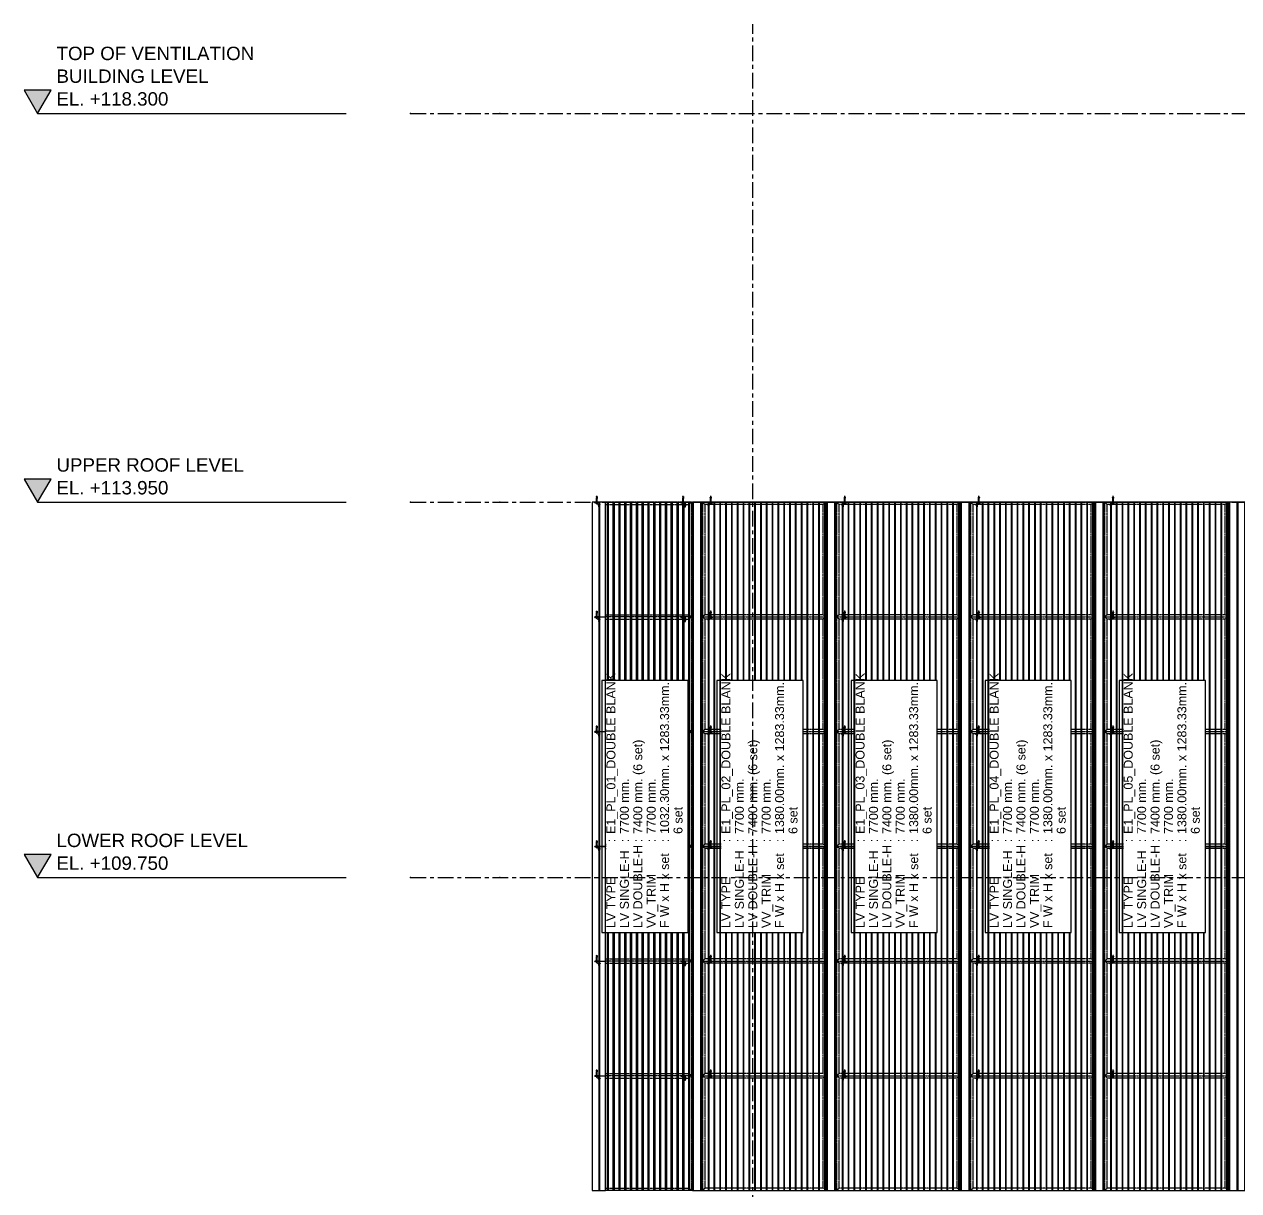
# Model space of a CAD drawing. Header units: millimetres. Extents: x -187664 to 435448, y -313239 to 299894.
# Drawn here: x 297042 to 310626, y 173750 to 186800 of the extents above; entities that cross this region are included whole.
import ezdxf
from ezdxf.enums import TextEntityAlignment as Align

# ---------------------------------------------------------------- set-up
doc = ezdxf.new("R2010")
doc.units = ezdxf.units.MM
doc.set_wipeout_variables(frame=1)
for name, pattern in [('CENTER', [2, 1.25, -0.25, 0.25, -0.25]), ('TA_GL_000.70000', [1.925, 0.7, -0.175, 0.175, -0.175, 0.7]), ('TA_HL_001.00000', [6.5, 3.55, -2.95])]:
    doc.linetypes.add(name, pattern=pattern)
for name, color, linetype in [('000 - 0_SYM_DWG_GRID-BUBBLE_MAIN_COLOR_6', 7, 'Continuous'), ('000 - 0_SYM_DWG_GRIDLINE_MAIN_COLOR_251', 7, 'Continuous'), ('000 - 0_SYM_DWG_LEVEL_MAIN_COLOR_2', 7, 'Continuous'), ('000 - 0_SYM_DWG_LEVEL_TEXT', 7, 'Continuous'), ('000 - 0_SYM_DWG_SLOPE-SYM_TEXT_COLOR_3', 7, 'Continuous'), ('000 - ESTIMATE_ASPG_MAIN_COLOR_6', 7, 'Continuous'), ('000 - ESTIMATE_ASPG_TEXT_COLOR_1', 7, 'Continuous'), ('000 - ESTIMATE_ASPG_WIPEOUT_', 7, 'Continuous'), ('000 - GRID', 7, 'CENTER'), ('000 - STRUCTURE_STEEL_ACCESORIES_MAIN_COLOR_2', 7, 'Continuous'), ('000 - STRUCTURE_STEEL_ACCESORIES_WIPEOUT_', 7, 'Continuous'), ('010 - ASPG_ACCESSORIES_HATCH_', 7, 'Continuous'), ('010 - ASPG_ACCESSORIES_SUB_COLOR_2', 7, 'Continuous'), ('010 - ASPG_ACCESSORIES_SYMBOL_', 7, 'Continuous'), ('010 - ASPG_EXTR_MAIN_COLOR_2', 7, 'Continuous'), ('010 - ASPG_EXTR_WIPEOUT_', 7, 'Continuous'), ('010 - ASPG_FASTERN_HIDDEN_', 7, 'Continuous'), ('010 - ASPG_FASTERN_MAIN_COLOR_1', 7, 'Continuous'), ('010 - ASPG_FASTERN_SUB_COLOR_2', 7, 'Continuous'), ('010 - ASPG_FRAMING_MAIN_COLOR_1', 7, 'Continuous'), ('010 - ASPG_FRAMING_SUB_COLOR_1', 7, 'Continuous'), ('010 - ASPG_FRAMING_SUB_COLOR_2', 7, 'Continuous'), ('010 - ASPG_FRAMING_WIPEOUT_', 7, 'Continuous')]:
    doc.layers.add(name, color=color, linetype=linetype)
doc.styles.add('_Arial', font='arial.ttf')
doc.styles.add('ARIAL', font='arial.ttf')
doc.styles.add('Arial_1', font='arial.ttf', dxfattribs={"height": 250})
doc.styles.add('TA', font='', dxfattribs={"height": 4.5})
doc.styles.get('TA').set_extended_font_data('Cordia New')

# ---------------------------------------------------------------- blocks, each defined once
blk = doc.blocks.new('*U4934')
at = {"color": 7}
blk.add_wipeout([(50, 0), (1092, 0), (1092, 7700), (50, 7700)], dxfattribs=at).dxf.layer = '010 - ASPG_EXTR_WIPEOUT_'
at = {"layer": '010 - ASPG_EXTR_MAIN_COLOR_2', "color": 7}
for points in [[(147, 0), (157, 0), (157, 7700), (147, 7700)], [(212, 0), (222, 0), (222, 7700), (212, 7700)], [(277, 0), (287, 0), (287, 7700), (277, 7700)], [(342, 0), (352, 0), (352, 7700), (342, 7700)], [(407, 0), (417, 0), (417, 7700), (407, 7700)], [(472, 0), (482, 0), (482, 7700), (472, 7700)], [(537, 0), (547, 0), (547, 7700), (537, 7700)], [(602, 0), (612, 0), (612, 7700), (602, 7700)], [(667, 0), (677, 0), (677, 7700), (667, 7700)], [(732, 0), (742, 0), (742, 7700), (732, 7700)], [(797, 0), (807, 0), (807, 7700), (797, 7700)], [(862, 0), (872, 0), (872, 7700), (862, 7700)], [(927, 0), (937, 0), (937, 7700), (927, 7700)], [(992, 0), (1002, 0), (1002, 7700), (992, 7700)], [(1057, 0), (1067, 0), (1067, 7700), (1057, 7700)]]:
    blk.add_lwpolyline(points, close=True, dxfattribs=at)
at = {"layer": '010 - ASPG_FRAMING_SUB_COLOR_2', "color": 7}
blk.add_lwpolyline([(50, 0), (1092, 0), (1092, 7700), (50, 7700)], close=True, dxfattribs=at)
at = {"color": 7}
blk.add_wipeout([(-50, 0), (50, 0), (50, 7700), (-50, 7700)], dxfattribs=at).dxf.layer = '010 - ASPG_EXTR_WIPEOUT_'
at = {"layer": '010 - ASPG_EXTR_MAIN_COLOR_2', "color": 7}
blk.add_lwpolyline([(82, 0), (92, 0), (92, 7700), (82, 7700)], close=True, dxfattribs=at)
at = {"layer": '010 - ASPG_FRAMING_MAIN_COLOR_1', "color": 7}
for points in [[(-50, 0), (-40, 0), (-40, 7700), (-50, 7700)], [(40, 0), (50, 0), (50, 7700), (40, 7700)]]:
    blk.add_lwpolyline(points, close=True, dxfattribs=at)
at = {"layer": '010 - ASPG_FRAMING_SUB_COLOR_2', "color": 7}
blk.add_lwpolyline([(-50, 0), (50, 0), (50, 7700), (-50, 7700)], close=True, dxfattribs=at)
blk = doc.blocks.new('*U4933')
at = {"color": 7}
blk.add_wipeout([(50, 0), (1450, 0), (1450, 7700), (50, 7700)], dxfattribs=at).dxf.layer = '010 - ASPG_EXTR_WIPEOUT_'
at = {"layer": '010 - ASPG_EXTR_MAIN_COLOR_2', "color": 7}
for points in [[(125, 0), (135, 0), (135, 7700), (125, 7700)], [(190, 0), (200, 0), (200, 7700), (190, 7700)], [(255, 0), (265, 0), (265, 7700), (255, 7700)], [(320, 0), (330, 0), (330, 7700), (320, 7700)], [(385, 0), (395, 0), (395, 7700), (385, 7700)], [(450, 0), (460, 0), (460, 7700), (450, 7700)], [(515, 0), (525, 0), (525, 7700), (515, 7700)], [(580, 0), (590, 0), (590, 7700), (580, 7700)], [(645, 0), (655, 0), (655, 7700), (645, 7700)], [(710, 0), (720, 0), (720, 7700), (710, 7700)], [(775, 0), (785, 0), (785, 7700), (775, 7700)], [(840, 0), (850, 0), (850, 7700), (840, 7700)], [(905, 0), (915, 0), (915, 7700), (905, 7700)], [(970, 0), (980, 0), (980, 7700), (970, 7700)], [(1035, 0), (1045, 0), (1045, 7700), (1035, 7700)], [(1100, 0), (1110, 0), (1110, 7700), (1100, 7700)], [(1165, 0), (1175, 0), (1175, 7700), (1165, 7700)], [(1230, 0), (1240, 0), (1240, 7700), (1230, 7700)], [(1295, 0), (1305, 0), (1305, 7700), (1295, 7700)], [(1360, 0), (1370, 0), (1370, 7700), (1360, 7700)]]:
    blk.add_lwpolyline(points, close=True, dxfattribs=at)
at = {"layer": '010 - ASPG_FRAMING_SUB_COLOR_2', "color": 7}
blk.add_lwpolyline([(50, 0), (1450, 0), (1450, 7700), (50, 7700)], close=True, dxfattribs=at)
at = {"color": 7}
for points in [[(-50, 0), (50, 0), (50, 7700), (-50, 7700)], [(1450, 0), (1550, 0), (1550, 7700), (1450, 7700)]]:
    blk.add_wipeout(points, dxfattribs=at).dxf.layer = '010 - ASPG_EXTR_WIPEOUT_'
at = {"layer": '010 - ASPG_EXTR_MAIN_COLOR_2', "color": 7}
blk.add_lwpolyline([(1425, 0), (1435, 0), (1435, 7700), (1425, 7700)], close=True, dxfattribs=at)
at = {"layer": '010 - ASPG_FRAMING_MAIN_COLOR_1', "color": 7}
for points in [[(-50, 0), (-40, 0), (-40, 7700), (-50, 7700)], [(40, 0), (50, 0), (50, 7700), (40, 7700)], [(1450, 0), (1460, 0), (1460, 7700), (1450, 7700)], [(1540, 0), (1550, 0), (1550, 7700), (1540, 7700)]]:
    blk.add_lwpolyline(points, close=True, dxfattribs=at)
at = {"layer": '010 - ASPG_FRAMING_SUB_COLOR_2', "color": 7}
for points in [[(-50, 0), (50, 0), (50, 7700), (-50, 7700)], [(1450, 0), (1550, 0), (1550, 7700), (1450, 7700)]]:
    blk.add_lwpolyline(points, close=True, dxfattribs=at)
blk = doc.blocks.new('*U5735')
at = {"layer": '010 - ASPG_ACCESSORIES_SUB_COLOR_2', "color": 7}
for p, q in [((-2, -2), (-2, 0)), ((2, -1), (2, 0)), ((-3, -2), (3, -1)), ((-3, -2), (-2, -2)), ((-3, -2), (-2, -2)), ((-3, -4), (-2, -3)), ((-3, -4), (3, -3)), ((-3, -4), (-2, -4)), ((-3, -6), (-2, -5)), ((-3, -6), (-2, -6)), ((-3, -6), (3, -5)), ((-3, -6), (-2, -5)), ((-3, -6), (-2, -6)), ((-3, -6), (3, -5)), ((-3, -7), (-2, -8)), ((-3, -7), (-2, -7)), ((-3, -7), (3, -7)), ((-3, -9), (-2, -9)), ((-3, -9), (-2, -9)), ((-3, -9), (-2, -9)), ((-3, -11), (-2, -11)), ((-3, -11), (-2, -11)), ((-3, -11), (-2, -11)), ((-2, -2), (2, -1)), ((-2, -3), (-2, -2)), ((-2, -2), (2, -2)), ((-2, -3), (2, -3)), ((-2, -5), (-2, -4)), ((-2, -4), (2, -4)), ((-2, -5), (2, -5)), ((-2, -6), (2, -5)), ((-2, -5), (2, -5)), ((-2, -6), (2, -5)), ((-2, -7), (-2, -6)), ((-2, -7), (-2, -6)), ((-2, -7), (2, -6)), ((-2, -8), (2, -7)), ((-2, -9), (-2, -8)), ((-2, -9), (-1, -9)), ((-2, -9), (-2, -9)), ((-2, -11), (-2, -9)), ((-2, -11), (-2, -11)), ((-2, -11), (-2, -11)), ((-2, -12), (-2, -11)), ((-2, -12), (-2, -16)), ((0, -17), (-2, -16)), ((0, -8), (2, -8)), ((0, -17), (2, -16)), ((1, -9), (2, -9)), ((1, -9), (3, -9)), ((1, -11), (3, -10)), ((1, -10), (2, -10)), ((1, -11), (2, -11)), ((3, -1), (2, -1)), ((3, -1), (2, -2)), ((2, -3), (2, -2)), ((3, -3), (2, -3)), ((3, -3), (2, -4)), ((2, -5), (2, -4)), ((3, -5), (2, -5)), ((2, -6), (2, -5)), ((3, -5), (2, -5)), ((2, -6), (2, -5)), ((3, -5), (2, -5)), ((3, -5), (2, -5)), ((3, -7), (2, -6)), ((3, -7), (2, -7)), ((2, -8), (2, -7)), ((3, -9), (2, -8)), ((3, -9), (2, -9)), ((2, -10), (2, -9)), ((3, -10), (2, -10)), ((3, -10), (2, -11)), ((2, -11), (2, -16))]:
    blk.add_line(p, q, dxfattribs=at)
blk.add_lwpolyline([(0, -17), (1, -11), (1, -9, 0.417657), (0, -8, 0.070993), (-2, -9), (-2, -12)], format="xyb", dxfattribs=at)
at = {"layer": '010 - ASPG_ACCESSORIES_SYMBOL_', "color": 7, "linetype": 'CENTER'}
blk.add_line((0, 6), (0, -18), dxfattribs=at)
at = {"layer": '010 - ASPG_FASTERN_MAIN_COLOR_1', "color": 7}
for p, q in [((-6, 1), (-6, 0)), ((6, 0), (-6, 0)), ((5, 1), (-5, 1)), ((-5, 1), (-4, 1)), ((-4, 5), (-4, 1)), ((4, 1), (-4, 1)), ((3, 5), (-3, 5)), ((-3, 1), (-2, 1)), ((-2, 5), (-2, 1)), ((2, 5), (2, 1)), ((2, 1), (2, 1)), ((4, 5), (4, 1)), ((5, 1), (4, 1)), ((6, 1), (6, 0))]:
    blk.add_line(p, q, dxfattribs=at)
for centre, radius, start, end in [((-5, 1), 0.3, 90, 180), ((-3, 4), 1.56, 48.0171, 131.9829), ((0, 0), 5.63, 68.2799, 111.7201), ((3, 4), 1.56, 48.0171, 131.9829), ((5, 1), 0.3, 0, 90)]:
    blk.add_arc(centre, radius, start, end, dxfattribs=at)
blk = doc.blocks.new('000_ASPG_TYP_FILES_EXPANSION_BOLT_1')
at = {"layer": '010 - ASPG_FASTERN_HIDDEN_', "color": 7, "linetype": 'CENTER'}
blk.add_line((-15, 0), (75, 0), dxfattribs=at)
at = {"layer": '010 - ASPG_FASTERN_MAIN_COLOR_1', "color": 7}
for p, q in [((-8, 7), (-7, 8)), ((-8, 7), (-8, -7)), ((-7, 8), (-2, 8)), ((-7, 4), (-2, 4)), ((-2, 7), (-2, 8)), ((-2, 7), (-2, -7)), ((-7, -8), (-8, -7)), ((-7, -4), (-2, -4)), ((-7, -8), (-2, -8)), ((-2, -8), (-2, -7))]:
    blk.add_line(p, q, dxfattribs=at)
blk.add_lwpolyline([(-2, -8), (0, -8), (0, 8), (-2, 8)], close=True, dxfattribs=at)
for centre, radius, start, end in [((-5, 6), 3.33, 143.8846, 216.1154), ((4, 0), 12.4, 161.4826, 198.5174), ((-5, 6), 3.33, 323.8846, 36.1154), ((-14, 0), 12.4, 341.4826, 18.5174), ((-5, -6), 3.33, 143.8846, 216.1154), ((-5, -6), 3.33, 323.8846, 36.1154)]:
    blk.add_arc(centre, radius, start, end, dxfattribs=at)
at = {"layer": '010 - ASPG_FASTERN_SUB_COLOR_2', "color": 7}
for p, q in [((-13, 2), (-12, 3)), ((-13, -2), (-13, 2)), ((-11, 4), (-12, -4)), ((-11, 4), (-12, 3)), ((-12, 3), (-12, -3)), ((-12, 3), (-12, 3)), ((-10, 3), (-11, 4)), ((-10, 3), (-11, -3)), ((-10, 4), (-10, -4)), ((-9, 3), (-10, 4)), ((-10, 4), (-10, 3)), ((-8, 4), (-9, -4)), ((-8, 4), (-9, 3)), ((-9, 3), (-9, -3)), ((1, 4), (0, -4)), ((1, 4), (0, 3)), ((2, 4), (1, -4)), ((2, 4), (1, 3)), ((1, 3), (1, 4)), ((1, 3), (1, -3)), ((3, 3), (2, 4)), ((3, 3), (2, -3)), ((3, 4), (3, -4)), ((3, 4), (3, 3)), ((4, 3), (3, 4)), ((5, 4), (4, -4)), ((5, 4), (4, 3)), ((4, 3), (4, -3)), ((6, 4), (5, 3)), ((5, 3), (5, 4)), ((5, 3), (5, -3)), ((6, 4), (6, -4)), ((7, 3), (6, 4)), ((7, 3), (6, -3)), ((8, 4), (7, -4)), ((8, 4), (7, 3)), ((9, 4), (8, -4)), ((9, 4), (8, 3)), ((8, 3), (8, 4)), ((8, 3), (8, -3)), ((10, 3), (9, 4)), ((10, 3), (9, -3)), ((11, 3), (10, 4)), ((10, 4), (10, -4)), ((10, 4), (10, 3)), ((11, 3), (10, -3)), ((12, 4), (11, -4)), ((12, 4), (11, 3)), ((13, 4), (12, -4)), ((13, 4), (12, 3)), ((12, 3), (12, 4)), ((12, 3), (12, -3)), ((13, 4), (48, 4)), ((48, 3), (48, 4)), ((51, 3), (48, 3)), ((51, 4), (60, 5)), ((51, 2), (51, 4)), ((51, 2), (52, 2)), ((51, -4), (51, 1)), ((51, 1), (51, 1)), ((52, 1), (52, 0)), ((52, 0), (52, -1)), ((55, -1), (56, 1)), ((55, 0), (55, 1)), ((56, 2), (58, 2)), ((57, 1), (57, 1)), ((58, 1), (58, 0)), ((58, 0), (58, -1)), ((60, 5), (60, -1)), ((68, 4), (60, 3)), ((68, -4), (68, 4)), ((-13, -2), (-12, -3)), ((-11, -3), (-12, -4)), ((-12, -4), (-12, -3)), ((-10, -4), (-11, -3)), ((-9, -3), (-10, -4)), ((-8, -3), (-9, -4)), ((-9, -4), (-9, -3)), ((1, -3), (0, -4)), ((2, -3), (1, -4)), ((1, -4), (1, -3)), ((3, -4), (2, -3)), ((4, -3), (3, -4)), ((5, -3), (4, -4)), ((4, -4), (4, -3)), ((6, -4), (5, -3)), ((7, -4), (6, -3)), ((6, -3), (6, -4)), ((8, -3), (7, -4)), ((9, -3), (8, -4)), ((8, -4), (8, -3)), ((10, -4), (9, -3)), ((11, -4), (10, -3)), ((10, -3), (10, -4)), ((12, -3), (11, -4)), ((12, -4), (12, -3)), ((13, -4), (48, -4)), ((48, -4), (48, -3)), ((48, -3), (51, -3)), ((60, -5), (51, -4)), ((53, -2), (54, -2)), ((54, -1), (54, -1)), ((59, -1), (60, -1)), ((59, -2), (60, -2)), ((60, -2), (60, -5)), ((60, -3), (68, -4))]:
    blk.add_line(p, q, dxfattribs=at)
for centre, start, end in [((51, 0), 0, 121.9394), ((52, 1), 0, 90), ((56, 1), 90, 161.5651), ((57, 0), 90, 159.1163), ((57, 0), 3.0186, 90), ((58, 1), 0, 90), ((54, 0), 180, 270), ((53, -1), 180, 270), ((54, 0), 270, 341.5651), ((54, -1), 270, 339.1163), ((59, 0), 180, 267.8255), ((59, -1), 183.0186, 270)]:
    blk.add_arc(centre, 1, start, end, dxfattribs=at)
blk = doc.blocks.new('*U5745')
at = {"color": 7}
blk.add_wipeout([(-50, 5), (-5, 5), (-5, 50), (0, 50), (0, 0), (-50, 0)], dxfattribs=at).dxf.layer = '000 - STRUCTURE_STEEL_ACCESORIES_WIPEOUT_'
at = {"layer": '010 - ASPG_ACCESSORIES_HATCH_'}
h = blk.add_hatch(dxfattribs=at)
h.set_pattern_fill('ANSI32', scale=0.03)
h.set_pattern_definition([(45, (-2702421.3236, -137477.4248), (-2.0205576272, 2.0205576272), []), (45, (-2702419.9766, -137477.4248), (-2.0205576272, 2.0205576272), [])])
h.paths.add_polyline_path([(-50, 5), (-5, 5), (-5, 50), (0, 50), (0, 0), (-50, 0)])
at = {"layer": '000 - STRUCTURE_STEEL_ACCESORIES_MAIN_COLOR_2', "color": 7}
blk.add_lwpolyline([(-50, 5), (-5, 5), (-5, 50), (0, 50), (0, 0), (-50, 0)], close=True, dxfattribs=at)
at = {"color": 7}
for name, p, rotation in [('000_ASPG_TYP_FILES_EXPANSION_BOLT_1', (-25, 5), 270), ('*U5735', (-5, 28), 90.00000000000001)]:
    blk.add_blockref(name, p, dxfattribs=dict(at, rotation=rotation))
blk = doc.blocks.new('*U5830')
at = {"layer": '010 - ASPG_FRAMING_SUB_COLOR_1', "color": 7, "linetype": 'ByBlock'}
for points in [[(0, 0), (0, 1380), (25, 1350), (25, 30), (0, 0)], [(1283, 1380), (0, 1380), (25, 1350), (1258, 1350)], [(1283, 0), (1283, 1380), (1258, 1350), (1258, 30), (1283, 0)], [(25, 30), (1258, 30), (1283, 0), (0, 0), (25, 30)]]:
    blk.add_lwpolyline(points, close=True, dxfattribs=at)
at = {"color": 7, "xscale": -1, "rotation": 90}
blk.add_blockref('*U5745', (1283, 69), dxfattribs=at)
blk = doc.blocks.new('*U5832')
at = {"layer": '010 - ASPG_FRAMING_SUB_COLOR_1', "color": 7, "linetype": 'ByBlock'}
for points in [[(0, 0), (0, 1032), (25, 1002), (25, 30), (0, 0)], [(1283, 1032), (0, 1032), (25, 1002), (1258, 1002)], [(1283, 0), (1283, 1032), (1258, 1002), (1258, 30), (1283, 0)], [(25, 30), (1258, 30), (1283, 0), (0, 0), (25, 30)]]:
    blk.add_lwpolyline(points, close=True, dxfattribs=at)
at = {"color": 7, "xscale": -1, "rotation": 90}
blk.add_blockref('*U5745', (1283, 69), dxfattribs=at)
blk = doc.blocks.new('*U5826')
at = {"color": 7}
blk.add_wipeout([(0, 0), (1283, 0), (1283, 67), (0, 67)], dxfattribs=at).dxf.layer = '010 - ASPG_FRAMING_WIPEOUT_'
blk.add_wipeout([(7700, 68), (7700, 147), (0, 147), (0, 68)], dxfattribs=at).dxf.layer = '010 - ASPG_EXTR_WIPEOUT_'
at = {"layer": '010 - ASPG_EXTR_MAIN_COLOR_2', "color": 7}
blk.add_lwpolyline([(7700, 70), (7700, 147), (0, 147), (0, 70)], close=True, dxfattribs=at)
at = {"layer": '010 - ASPG_FRAMING_SUB_COLOR_2', "color": 7}
blk.add_lwpolyline([(0, 0), (1283, 0), (1283, 67), (0, 67)], close=True, dxfattribs=at)
at = {"color": 7, "xscale": -1, "rotation": 90}
blk.add_blockref('*U5745', (1283, 69), dxfattribs=at)
blk = doc.blocks.new('*U5827')
at = {"color": 7}
blk.add_wipeout([(0, 0), (1283, 0), (1283, 67), (0, 67)], dxfattribs=at).dxf.layer = '010 - ASPG_FRAMING_WIPEOUT_'
at = {"layer": '010 - ASPG_FRAMING_SUB_COLOR_2', "color": 7}
blk.add_lwpolyline([(0, 0), (1283, 0), (1283, 67), (0, 67)], close=True, dxfattribs=at)
at = {"color": 7, "xscale": -1, "rotation": 90}
blk.add_blockref('*U5745', (1283, 69), dxfattribs=at)
blk = doc.blocks.new('A$Cd3cf6656')
at = {"color": 7}
blk.add_wipeout([(-965, -457), (1856, -457), (1856, 457), (-965, 457)], dxfattribs=at).dxf.layer = '000 - ESTIMATE_ASPG_WIPEOUT_'
at = {"layer": '000 - ESTIMATE_ASPG_MAIN_COLOR_6', "color": 7}
blk.add_lwpolyline([(-965, -457), (1856, -457), (1856, 507), (-965, 507)], close=True, dxfattribs=at)
at = {"layer": '000 - ESTIMATE_ASPG_TEXT_COLOR_1', "color": 7, "style": '_Arial'}
for s, p in [('LV TYPE', (-915, 356)), (':', (45, 356)), ('LV SINGLE-H', (-915, 206)), (':', (45, 206)), ('LV DOUBLE-H', (-915, 56)), ('VV_TRIM', (-915, -94)), (':', (45, 56)), (':', (45, -94)), ('F W x H x set', (-915, -244)), (':', (45, -244))]:
    blk.add_text(s, height=100, dxfattribs=at).set_placement(p)
for tag, p in [('LV_TYPE_VAL', (138, 356)), ('LV_SIN-H_VAL', (138, 206)), ('LV_DOU-H_VAL', (138, 56)), ('V-TRIM_VAL', (138, -94)), ('FRAME_VAL', (138, -244)), ('FRAME_SET', (138, -394))]:
    blk.add_attdef(tag, p, '', height=100, dxfattribs=at)
blk = doc.blocks.new('*U4660')
at = {"layer": '000 - 0_SYM_DWG_LEVEL_MAIN_COLOR_2'}
blk.add_hatch(color=7, dxfattribs=at).paths.add_polyline_path([(-80.41, 5.18), (-83.4, 0), (-86.39, 5.18)])
at = {"color": 7}
blk.add_point((0, 0), dxfattribs=at)
at = {"layer": '000 - 0_SYM_DWG_GRIDLINE_MAIN_COLOR_251', "color": 7}
blk.add_lwpolyline([(-83.4, 0), (-23.4, 0), (-18.9, 0), (-14.4, 0)], dxfattribs=at)
at = {"layer": '000 - 0_SYM_DWG_LEVEL_MAIN_COLOR_2', "color": 7, "lineweight": 25}
for p, q in [((-80.41, 5.18), (-86.39, 5.18)), ((-86.39, 5.18), (-83.4, 0)), ((-83.4, 0), (-80.41, 5.18))]:
    blk.add_line(p, q, dxfattribs=at)
at = {"layer": '000 - 0_SYM_DWG_LEVEL_TEXT', "color": 7, "style": 'Arial_1'}
for tag, p in [('LV_NAME_1', (-79.18, 11.92)), ('LV_NAME_2', (-79.19, 6.83)), ('LV_NAME_3', (-79.2, 1.74))]:
    blk.add_attdef(tag, p, '', height=3, dxfattribs=at)
blk = doc.blocks.new('*U4936')
at = {"layer": '000 - 0_SYM_DWG_GRID-BUBBLE_MAIN_COLOR_6', "color": 7}
blk.add_line((35, 0), (30, 0), dxfattribs=at)
blk.add_circle((40, 0), 5, dxfattribs=at)
at = {"layer": '000 - 0_SYM_DWG_GRIDLINE_MAIN_COLOR_251', "color": 7, "linetype": 'ByBlock', "ltscale": 5}
blk.add_line((20, 0), (-355.74, 0), dxfattribs=at)
at = {"layer": '000 - 0_SYM_DWG_GRIDLINE_MAIN_COLOR_251', "color": 7}
for p in [(-335.74, 0), (0, 0)]:
    blk.add_point(p, dxfattribs=at)
at = {"color": 7, "style": 'TA', "flags": 1}
blk.add_attdef('LOCATION', (6, -6), '', height=4.5, rotation=270, dxfattribs=at)
at = {"layer": '000 - 0_SYM_DWG_SLOPE-SYM_TEXT_COLOR_3', "color": 7, "style": 'ARIAL'}
blk.add_attdef('GRID-HEAD', text='', height=4, rotation=90, dxfattribs=at).set_placement((40, 0), align=Align.MIDDLE_CENTER)
blk = doc.blocks.new('*U4935')
at = {"layer": '000 - 0_SYM_DWG_GRIDLINE_MAIN_COLOR_251', "color": 7, "linetype": 'ByBlock', "ltscale": 5}
blk.add_line((20, 0), (-674.45, 0), dxfattribs=at)
at = {"layer": '000 - 0_SYM_DWG_GRIDLINE_MAIN_COLOR_251', "color": 7}
blk.add_point((0, 0), dxfattribs=at)
at = {"color": 7, "style": 'TA', "flags": 1}
blk.add_attdef('LOCATION', (6, -6), '', height=4.5, rotation=270, dxfattribs=at)

msp = doc.modelspace()

# ---------------------------------------------------------------- block references
at = {"color": 7, "xscale": 50, "yscale": 50, "zscale": 50}
for p, values in [((301361.107, 185802.983), {'LV_NAME_1': 'TOP OF VENTILATION', 'LV_NAME_2': 'BUILDING LEVEL', 'LV_NAME_3': 'EL. +118.300'}), ((301361.107, 181452.983), {'LV_NAME_2': 'UPPER ROOF LEVEL', 'LV_NAME_3': 'EL. +113.950'}), ((301361.107, 177252.983), {'LV_NAME_2': 'LOWER ROOF LEVEL', 'LV_NAME_3': 'EL. +109.750'})]:
    msp.add_blockref('*U4660', p, dxfattribs=at).add_auto_attribs(values)
at = {"color": 7, "xscale": -1}
msp.add_blockref('*U4934', (304566.107, 173752.983), dxfattribs=at)
at = {"color": 7, "zscale": -1}
msp.add_blockref('*U4933', (310566.107, 173752.983), dxfattribs=at)
at = {"layer": '000 - GRID', "color": 7, "linetype": 'TA_GL_000.70000', "xscale": 50.00000000000004, "yscale": 50.00000000000004, "zscale": 50.00000000000004, "rotation": 180}
msp.add_blockref('*U4935', (302361.107, 185802.983), dxfattribs=at)

# ---------------------------------------------------------------- next in the draw order: block references
at = {"color": 7, "zscale": -1}
msp.add_blockref('*U4933', (309066.107, 173752.983), dxfattribs=at)

# ---------------------------------------------------------------- next in the draw order: block references
msp.add_blockref('*U4933', (307566.107, 173752.983), dxfattribs=at)

# ---------------------------------------------------------------- next in the draw order: block references
msp.add_blockref('*U4933', (306066.107, 173752.983), dxfattribs=at)
at = {"color": 7, "linetype": 'TA_HL_001.00000', "xscale": -1, "rotation": 270}
msp.add_blockref('*U5830', (309126.107, 173752.983), dxfattribs=at)

# ---------------------------------------------------------------- next in the draw order: block references
at = {"color": 7, "zscale": -1}
msp.add_blockref('*U4933', (304566.107, 173752.983), dxfattribs=at)
at = {"color": 7, "linetype": 'TA_HL_001.00000', "xscale": -1, "rotation": 270}
for p in [(309126.107, 175036.316), (307626.107, 173752.983)]:
    msp.add_blockref('*U5830', p, dxfattribs=at)

# ---------------------------------------------------------------- next in the draw order: block references
for p in [(309126.107, 176319.65), (307626.107, 175036.316), (304626.107, 173752.983), (306126.107, 173752.983)]:
    msp.add_blockref('*U5830', p, dxfattribs=at)
at = {"color": 7, "linetype": 'TA_HL_001.00000', "rotation": 90}
msp.add_blockref('*U5832', (304506.107, 173752.983), dxfattribs=at)

# ---------------------------------------------------------------- next in the draw order: block references
at = {"color": 7, "linetype": 'TA_HL_001.00000', "xscale": -1, "rotation": 270}
for p in [(309126.107, 177602.983), (307626.107, 176319.65), (304626.107, 175036.316), (306126.107, 175036.316)]:
    msp.add_blockref('*U5830', p, dxfattribs=at)
at = {"color": 7, "linetype": 'TA_HL_001.00000', "rotation": 90}
msp.add_blockref('*U5832', (304506.107, 175036.316), dxfattribs=at)

# ---------------------------------------------------------------- next in the draw order: block references
at = {"color": 7, "linetype": 'TA_HL_001.00000', "xscale": -1, "rotation": 270}
for p in [(309126.107, 178886.316), (307626.107, 177602.983), (304626.107, 176319.65), (306126.107, 176319.65)]:
    msp.add_blockref('*U5830', p, dxfattribs=at)
at = {"color": 7, "linetype": 'TA_HL_001.00000', "rotation": 90}
msp.add_blockref('*U5832', (304506.107, 176319.65), dxfattribs=at)

# ---------------------------------------------------------------- next in the draw order: block references
at = {"color": 7, "linetype": 'TA_HL_001.00000', "xscale": -1, "rotation": 270}
for p in [(309126.107, 180169.65), (307626.107, 178886.316), (304626.107, 177602.983), (306126.107, 177602.983)]:
    msp.add_blockref('*U5830', p, dxfattribs=at)
at = {"color": 7, "rotation": 90}
msp.add_blockref('A$Cd3cf6656', (309796.1, 177602.983), dxfattribs=at).add_auto_attribs({'LV_TYPE_VAL': 'E1_PL_05_DOUBLE BLANK', 'LV_SIN-H_VAL': '7700 mm. ', 'LV_DOU-H_VAL': '7400 mm. (6 set)', 'V-TRIM_VAL': '7700 mm.', 'FRAME_VAL': '1380.00mm. x 1283.33mm.', 'FRAME_SET': '6 set'})
at = {"color": 7, "linetype": 'TA_HL_001.00000', "rotation": 90}
msp.add_blockref('*U5832', (304506.107, 177602.983), dxfattribs=at)

# ---------------------------------------------------------------- next in the draw order: block references
at = {"color": 7, "linetype": 'TA_HL_001.00000', "xscale": -1, "rotation": 270}
for p in [(307626.107, 180169.65), (304626.107, 178886.316), (306126.107, 178886.316)]:
    msp.add_blockref('*U5830', p, dxfattribs=at)
at = {"color": 7, "linetype": 'TA_HL_001.00000', "rotation": 90}
msp.add_blockref('*U5832', (304506.107, 178886.316), dxfattribs=at)
at = {"color": 7, "rotation": 90}
msp.add_blockref('A$Cd3cf6656', (308296.1, 177602.983), dxfattribs=at).add_auto_attribs({'LV_TYPE_VAL': 'E1_PL_04_DOUBLE BLANK', 'LV_SIN-H_VAL': '7700 mm. ', 'LV_DOU-H_VAL': '7400 mm. (6 set)', 'V-TRIM_VAL': '7700 mm.', 'FRAME_VAL': '1380.00mm. x 1283.33mm.', 'FRAME_SET': '6 set'})

# ---------------------------------------------------------------- next in the draw order: block references
at = {"color": 7, "linetype": 'TA_HL_001.00000', "rotation": 90}
msp.add_blockref('*U5832', (304506.107, 180169.65), dxfattribs=at)
at = {"color": 7, "linetype": 'TA_HL_001.00000', "xscale": -1, "rotation": 270}
for p in [(304626.107, 180169.65), (306126.107, 180169.65)]:
    msp.add_blockref('*U5830', p, dxfattribs=at)
at = {"color": 7, "rotation": 90}
for p, values in [((305296.1, 177602.983), {'LV_TYPE_VAL': 'E1_PL_02_DOUBLE BLANK', 'LV_SIN-H_VAL': '7700 mm. ', 'LV_DOU-H_VAL': '7400 mm. (6 set)', 'V-TRIM_VAL': '7700 mm.', 'FRAME_VAL': '1380.00mm. x 1283.33mm.', 'FRAME_SET': '6 set'}), ((306796.1, 177602.983), {'LV_TYPE_VAL': 'E1_PL_03_DOUBLE BLANK', 'LV_SIN-H_VAL': '7700 mm. ', 'LV_DOU-H_VAL': '7400 mm. (6 set)', 'V-TRIM_VAL': '7700 mm.', 'FRAME_VAL': '1380.00mm. x 1283.33mm.', 'FRAME_SET': '6 set'})]:
    msp.add_blockref('A$Cd3cf6656', p, dxfattribs=at).add_auto_attribs(values)

# ---------------------------------------------------------------- next in the draw order: block references
at = {"color": 7, "linetype": 'TA_HL_001.00000', "rotation": 90}
msp.add_blockref('*U5826', (303541.107, 173752.983), dxfattribs=at)
at = {"layer": '000 - GRID', "color": 7, "linetype": 'TA_GL_000.70000', "xscale": 50.00000000000004, "yscale": 50.00000000000004, "zscale": 50.00000000000004, "rotation": 270}
msp.add_blockref('*U4936', (305191.107, 169012.983), dxfattribs=at).add_auto_attribs({'GRID-HEAD': '3'})

# ---------------------------------------------------------------- next in the draw order: block references
at = {"color": 7, "linetype": 'TA_HL_001.00000', "rotation": 90}
msp.add_blockref('*U5827', (303541.107, 175036.316), dxfattribs=at)

# ---------------------------------------------------------------- next in the draw order: block references
msp.add_blockref('*U5827', (303541.107, 176319.65), dxfattribs=at)

# ---------------------------------------------------------------- next in the draw order: block references
msp.add_blockref('*U5827', (303541.107, 177602.983), dxfattribs=at)

# ---------------------------------------------------------------- next in the draw order: block references
msp.add_blockref('*U5827', (303541.107, 178886.316), dxfattribs=at)

# ---------------------------------------------------------------- next in the draw order: block references
msp.add_blockref('*U5827', (303541.107, 180169.65), dxfattribs=at)
at = {"color": 7, "rotation": 90}
msp.add_blockref('A$Cd3cf6656', (304009.964, 177602.983), dxfattribs=at).add_auto_attribs({'LV_TYPE_VAL': 'E1_PL_01_DOUBLE BLANK', 'LV_SIN-H_VAL': '7700 mm. ', 'LV_DOU-H_VAL': '7400 mm. (6 set)', 'V-TRIM_VAL': '7700 mm.', 'FRAME_VAL': '1032.30mm. x 1283.33mm.', 'FRAME_SET': '6 set'})

# ---------------------------------------------------------------- next in the draw order: block references
at = {"layer": '000 - GRID', "color": 7, "linetype": 'TA_GL_000.70000', "xscale": 50.00000000000004, "yscale": 50.00000000000004, "zscale": 50.00000000000004, "rotation": 180}
for p in [(302361.107, 181452.983), (302361.107, 177252.983)]:
    msp.add_blockref('*U4935', p, dxfattribs=at)

doc.saveas('drawing.dxf')
